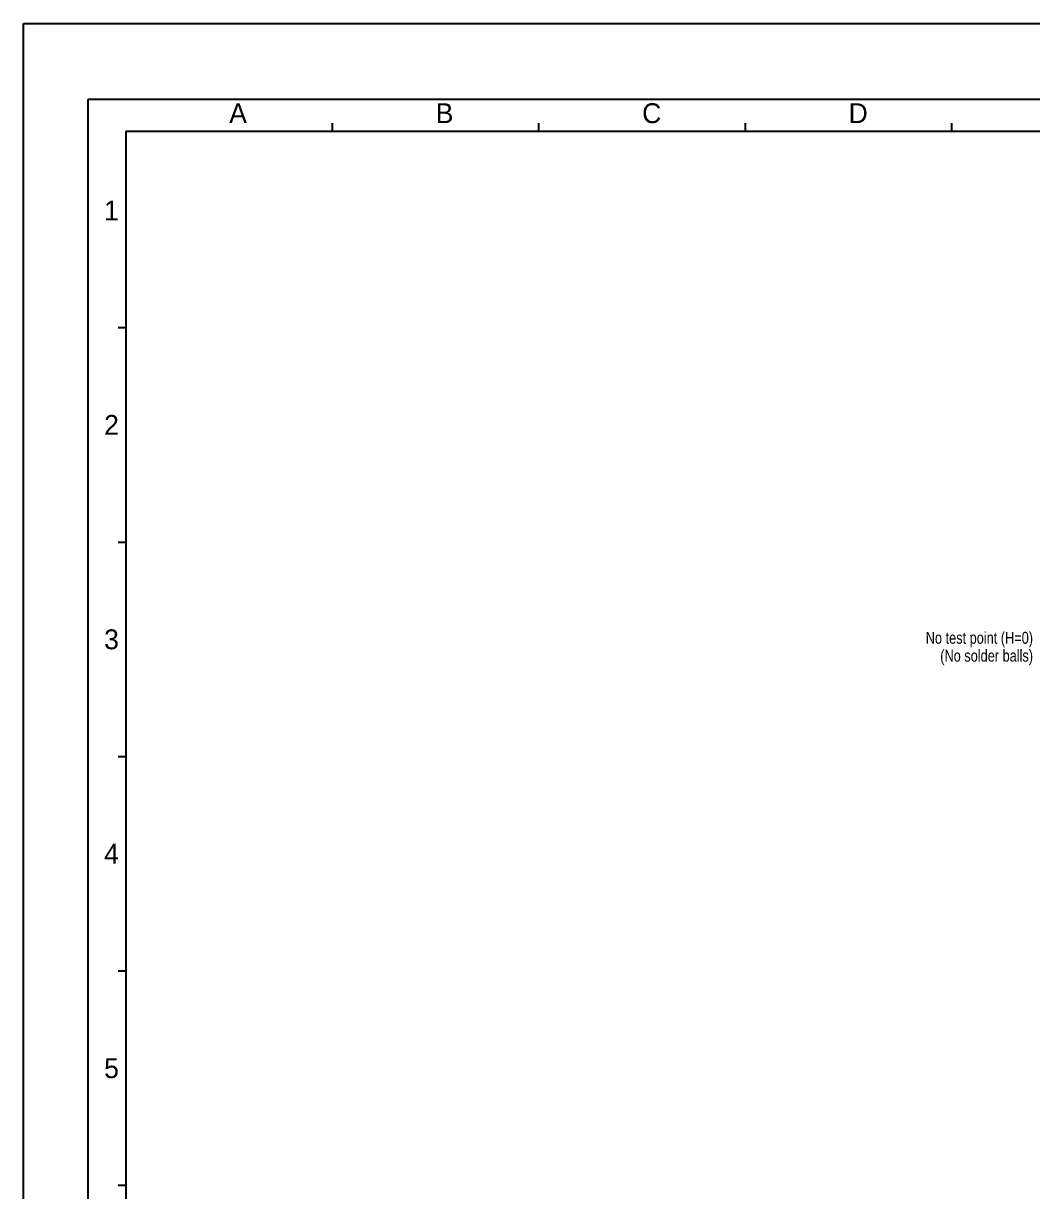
# Model space of a CAD drawing. Header units: millimetres. Extents: x 0 to 841, y 0 to 594.
# Drawn here: x 0 to 254.2, y 299.8 to 594 of the extents above; entities that cross this region are included whole.
import ezdxf

# ---------------------------------------------------------------- set-up
doc = ezdxf.new("R2010")
doc.units = ezdxf.units.MM
doc.header["$LTSCALE"] = 46.255
doc.layers.get('0').update_dxf_attribs({"linetype": 'CONTINUOUS'})
doc.layers.add('DETAIL', color=7, linetype='CONTINUOUS')
doc.styles.get("Standard").update_dxf_attribs({"font": 'txt', "width": 0.8})
doc.styles.add('TEXTSTYLE_2', font='txt')

msp = doc.modelspace()

# ---------------------------------------------------------------- linework, layer by layer
at = {"color": 4, "linetype": 'CONTINUOUS'}
for p, q in [((0, 0), (0, 594)), ((0, 594), (841, 594)), ((16.34, 23.88), (16.34, 574.88)), ((16.34, 574.88), (819.34, 574.88)), ((77.84, 566.88), (77.84, 568.88)), ((129.84, 566.88), (129.84, 568.88)), ((181.84, 566.88), (181.84, 568.88)), ((233.84, 566.88), (233.84, 568.88)), ((25.84, 566.88), (25.84, 31.38)), ((25.84, 566.88), (809.34, 566.88)), ((23.84, 517.38), (25.84, 517.38)), ((23.84, 463.38), (25.84, 463.38)), ((23.84, 409.38), (25.84, 409.38)), ((23.84, 355.38), (25.84, 355.38)), ((23.84, 301.38), (25.84, 301.38))]:
    msp.add_line(p, q, dxfattribs=at)

# ---------------------------------------------------------------- texts
at = {"color": 2, "linetype": 'CONTINUOUS', "char_height": 5, "width": 5, "attachment_point": 1, "line_spacing_factor": 0.9, "style": 'TEXTSTYLE_2'}
for s, insert in [('A', (51.84, 573.88)), ('B', (103.84, 573.88)), ('C', (155.84, 573.88)), ('D', (207.84, 573.88)), ('1', (20.34, 549.38)), ('2', (20.34, 495.38)), ('3', (20.34, 441.38)), ('4', (20.34, 387.38)), ('5', (20.34, 333.38))]:
    msp.add_mtext(s, dxfattribs=dict(at, insert=insert))
at = {"layer": 'DETAIL', "color": 2, "linetype": 'CONTINUOUS', "insert": (254.28, 440.76), "char_height": 3, "width": 45.6, "attachment_point": 3, "line_spacing_factor": 0.9}
msp.add_mtext('No test point (H=0)\\P(No solder balls)', dxfattribs=at)

doc.saveas('drawing.dxf')
